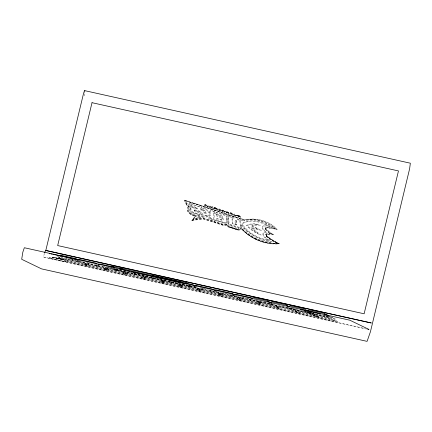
<?xml version="1.0" encoding="UTF-8"?>
<svg xmlns="http://www.w3.org/2000/svg" width="432" height="432" viewBox="0 0 432 432"><rect width="100%" height="100%" fill="white"/><g stroke="black" fill="none" stroke-linecap="round" stroke-linejoin="round"><path stroke-width="0.32" stroke-dasharray="2.16 1.62" d="M273.37 234.797L273.283 234.549A26.309 25.817 -19.7 0 0 266.981 234.203L267.073 234.446A26.309 25.817 -19.7 0 1 273.37 234.797A38.313 37.595 -19.7 0 1 265.885 228.944L266.08 228.134A3.856 3.785 -19.7 0 1 267.948 227.945L277.063 229.343A34.949 34.29 -19.7 0 0 244.847 219.818L184.756 200.232A11.534 11.313 -19.7 0 0 188.33 206.847A4.892 4.801 -19.7 0 0 188.703 212.733A11.032 10.827 -19.7 0 0 195.404 216.221L191.927 220.493L195.318 215.973A11.032 10.827 -19.7 0 1 188.611 212.485A4.892 4.801 -19.7 0 1 188.244 206.599A11.534 11.313 -19.7 0 1 184.669 199.984M275.994 307.363L276.302 305.068L275.427 304.544M194.233 210.211L194.249 210.125A0.756 0.74 -19.7 0 0 194.692 210.989L200.788 213.251L199.433 214.202L193.331 212.215A3.559 3.494 -19.7 0 1 191.057 209.855A4.126 4.05 -19.7 0 1 190.993 207.954A0.95 0.929 -19.7 0 1 192.046 207.571L197.267 209.012A1.312 1.285 -19.7 0 1 197.348 208.472A0.578 0.567 -19.7 0 0 197.003 207.749L194.243 206.788A7.582 7.436 -19.7 0 1 189.788 203.666L198.596 206.69A3.645 3.575 -19.7 0 1 200.61 208.429L200.804 210.346A0.842 0.826 -19.7 0 1 199.789 211.253L195.102 209.903A0.594 0.583 -19.7 0 0 194.389 210.238L194.249 210.125M194.319 210.46L194.335 210.373A0.756 0.74 -19.7 0 0 194.783 211.237M113.281 268.358L116.127 269.735L115.976 270.4L112.563 268.753L188.077 285.563L191.495 287.215L191.641 286.551L188.795 285.174M226.627 224.132A3.451 3.386 -19.7 0 1 223.236 224.818L203.315 218.219L192.872 219.505L203.224 217.971L223.144 224.57A3.451 3.386 -19.7 0 0 226.541 223.884L226.627 224.132A5.135 5.038 -19.7 0 0 230.467 227.259L237.816 229.694A2.452 2.408 -19.7 0 0 240.878 228.317L240.921 227.518L241.369 227.615A23.49 23.047 -19.7 0 0 245.225 231.908A45.479 44.62 -19.7 0 0 261.009 240.716A34.987 34.328 -19.7 0 0 271.021 242.946A16.832 16.513 -19.7 0 0 277.328 243.2L277.414 243.448A16.832 16.513 -19.7 0 1 271.107 243.194A34.987 34.328 -19.7 0 1 261.101 240.964A45.479 44.62 -19.7 0 1 245.311 232.157A23.49 23.047 -19.7 0 1 241.461 227.864L241.369 227.615M240.878 228.317L240.921 227.518M44.415 253.292L43.465 256.975L365.067 328.585M277.063 229.343L267.862 227.696A3.856 3.785 -19.7 0 0 265.988 227.885L265.793 228.695A38.313 37.595 -19.7 0 0 273.283 234.549M204.611 205.556L205 204.417L206.329 204.849L207.5 206.334L209.093 205.961L210.605 206.453L210.217 207.587L209.32 207.295L209.531 206.183L207.943 206.55L207.025 206.253L205.956 205.038L205.751 206.145L204.611 205.556L205.659 205.897M204.698 205.805L205 204.417M205.751 206.145L205.956 205.038M209.32 207.295L209.531 206.183M210.217 207.587L210.519 206.204L209.007 205.713L207.414 206.086M211.502 207.787L211.891 206.647L213.035 207.014L212.733 208.402L211.502 207.787L212.733 208.402M211.588 208.03L211.891 206.647M212.641 208.154L213.035 207.014M216.378 208.84L214.358 208.138L216.378 208.84L216.486 208.526L214.196 207.787L214.164 207.382L217.679 208.737L217.291 209.876L213.597 208.462L216.205 209.342L216.238 208.748L216.113 209.099M213.689 208.71L213.656 208.3M214.196 207.787L214.164 207.382M216.324 208.996L214.45 208.386L214.412 207.986M216.286 208.597L216.4 208.278L214.11 207.538M217.291 209.876L217.593 208.489M222.07 211.421L222.161 210.654L222.07 211.421L223.209 211.788L223.511 210.406L222.372 210.038L222.302 210.746L219.893 209.92L219.802 210.686L218.662 210.319L218.965 208.931L220.104 209.304L220.034 210.011L220.104 209.304M218.662 210.319L218.965 208.931M219.802 210.686L219.893 209.92M222.302 210.746L222.372 210.038M223.209 211.788L223.511 210.406M230.083 213.791L230.472 212.657L231.39 212.954L231.212 213.975L235.024 214.348L234.63 215.482L233.717 215.185L233.896 214.164L230.083 213.791L231.196 214.369L233.982 214.407L233.717 215.185M230.17 214.04L230.472 212.657M231.212 213.975L231.39 212.954M234.63 215.482L234.932 214.099L231.12 213.727M265.934 228.215L265.739 228.631M192.872 219.505L196.474 215.8A24.856 24.386 -19.7 0 1 190.485 213.365A4.628 4.541 -19.7 0 1 189.119 206.755A14.315 14.045 -19.7 0 1 185.393 200.718L244.782 220.347A29.02 28.469 -19.7 0 1 260.204 220.806A48.595 47.682 -19.7 0 1 275.071 228.377L269.757 227.421A7.263 7.123 -19.7 0 0 266.301 227.486A1.863 1.831 -19.7 0 0 265.351 228.074A1.625 1.593 -19.7 0 0 265.594 229.311A14.634 14.359 -19.7 0 0 271.058 234.009A8.386 8.23 -19.7 0 0 266.62 234.02A1.512 1.485 -19.7 0 0 265.653 234.814A0.956 0.94 -19.7 0 0 266.004 236.018A22.081 21.665 -19.7 0 0 272.203 240.716A40.565 39.798 -19.7 0 0 277.414 243.448M192.964 219.753L196.474 215.8M66.82 258.449L64.373 260.296L57.224 256.84L327.137 316.942L337.387 322.029L335.588 319.135L334.341 318.519L319.696 315.257L316.834 317.002L306.245 311.839M124.832 271.366L122.342 273.202L125.971 274.957L124.535 272.149L123.163 271.485L107.843 268.078L105.354 269.914L103.923 267.111L102.379 266.366L86.573 262.845L84.089 264.686L87.712 266.436L86.092 263.585L84.748 262.937L68.499 259.319L65.826 261.112L64.373 260.296L334.282 320.393L332.775 317.574L331.706 317.093M315.382 313.816L313.351 315.274L311.85 312.86M87.421 262.516L84.553 264.33L86.314 265.183L84.494 262.359L83.624 261.835M107.428 267.381L105.035 268.893L106.796 269.741L104.981 266.922L103.669 266.134M126.344 271.593L123.952 273.1L125.712 273.953L123.892 271.134M145.206 275.794L142.814 277.301L144.574 278.154L142.754 275.33M164.209 279.617L161.336 281.426L163.102 282.28L161.282 279.455M181.03 284.18L179.118 285.385L180.878 286.238L179.064 283.414M221.476 292.367L218.603 294.176L220.363 295.029L218.549 292.205L217.674 291.686M241.067 297.135L238.675 298.647L240.435 299.5L238.615 296.676L237.308 295.893M260.194 301.396L257.801 302.908L259.562 303.755L257.742 300.937L256.435 300.148L254.513 299.722M64.768 257.882L62.348 259.384L276.356 307.039L278.122 307.886L276.302 305.068M60.691 256.667L58.984 257.715L328.898 317.817L328.001 316.37M62.456 257.542L60.75 258.59L330.664 318.692L329.168 316.278M78.008 260.518L76.864 261.214L78.716 262.111L77.517 260.177M89.494 263.083L87.21 264.481L88.895 265.297L87.091 262.402M96.925 264.735L95.213 265.783L97.065 266.679L95.866 264.746M98.08 264.983L96.935 265.685L98.788 266.576L97.891 265.129M108.977 267.424L106.693 268.823L108.378 269.633L106.574 266.738M116.181 269.023L114.469 270.07L116.321 270.967L115.123 269.033M117.509 269.309L116.37 270.011L118.222 270.907L117.32 269.46M127.791 272.09L126.074 273.137L127.759 273.953L126.257 271.539M135.119 273.715L133.979 274.412L135.832 275.308L134.633 273.38M147.134 275.918L144.85 277.317L146.534 278.132L145.033 275.719M153.16 277.733L152.015 278.429L153.868 279.326L152.669 277.398M164.441 280.249L162.724 281.297L164.408 282.112L162.907 279.698M171.445 281.324L169.727 282.377L171.585 283.268L170.381 281.34M183.179 283.943L180.895 285.341L182.579 286.157L181.375 284.224M189.497 285.822L188.352 286.524L190.204 287.415L188.703 285.007M195.005 286.567L193.865 287.264L195.718 288.16L194.816 286.713M203.072 288.376L200.788 289.775L202.473 290.585L200.669 287.69M211.232 290.185L209.52 291.233L211.372 292.129L210.168 290.201M223.15 293.323L221.438 294.37L223.123 295.186L221.621 292.772M231.368 294.667L229.651 295.715L231.503 296.611L230.002 294.197M234.506 294.883L232.794 295.936L234.646 296.827L233.744 295.38M243.486 297.373L241.202 298.771L242.881 299.587L241.38 297.173M250.754 298.987L249.043 300.035L250.895 300.931L249.394 298.517M261.155 301.309L258.871 302.708L260.555 303.518L258.752 300.623M271.544 303.61L270.405 304.306L269.806 303.345M290.018 307.724L288.878 308.421L288.279 307.454M292.442 308.27L290.731 309.317L289.829 307.87M294.867 308.815L292.583 310.214L291.384 308.281M297.124 309.28L294.268 311.024L332.262 319.486L330.766 317.077M309.101 311.974L307.962 312.671L307.363 311.704M311.526 312.52L309.814 313.567L308.912 312.12M313.951 313.065L311.666 314.464L310.165 312.05M54.896 257.656C33.615 255.263 79.245 265.977 61.808 259.238M52.159 257.116L54.648 257.801M52.121 257.137L53.957 257.467M61.614 259.351L63.461 259.67L62.294 259.475M206.042 205.286L207.112 206.501L208.035 206.798L209.617 206.426M223.9 211.793L226.427 211.345L227.567 211.718L229.397 213.791L228.015 212.787L223.9 211.793L228.101 213.035M223.992 212.042L226.514 211.594L227.659 211.961L229.397 213.791M235.321 215.487L237.848 215.039L238.988 215.411L240.824 217.485L239.436 216.481L235.321 215.487L239.522 216.729M235.413 215.735L237.935 215.287L239.08 215.654L240.824 217.485M226.082 211.993L227.092 211.815L227.875 212.792L226.082 211.993L227.788 212.544M226.168 212.242L227.178 212.063L227.875 212.792M237.503 215.687L238.513 215.509L239.296 216.486L237.503 215.687L239.209 216.238M237.589 215.935L238.599 215.757L239.296 216.486M191.84 220.244L203.045 218.716L222.491 224.937A5.341 5.238 -19.7 0 0 226.303 224.737A3.823 3.753 -19.7 0 0 228.388 226.849L237.692 230.056A3.559 3.494 -19.7 0 0 241.353 228.798L242.509 229.986A50.949 49.988 -19.7 0 0 255.976 239.522A44.982 44.134 -19.7 0 0 279.175 243.864L279.083 243.616A60.658 59.513 -19.7 0 1 266.447 235.786A1.026 1.01 -19.7 0 1 266.981 234.203M191.927 220.493L203.132 218.965L222.583 225.185A5.341 5.238 -19.7 0 0 226.39 224.986A3.823 3.753 -19.7 0 0 228.479 227.097M49.124 257.888L65.891 261.679M56.441 258.077L55.636 257.931L56.684 258.196M56.77 258.142L56.057 258.023L56.376 258.115M62.197 259.492L59.535 258.919M54.459 257.542L56.036 257.893M56.527 258.077L57.17 258.228M58.396 258.59L59.913 258.898L57.958 258.493M61.112 259.276L58.277 258.644M55.771 257.818L57.294 258.169M57.024 258.185L57.613 258.325M52.202 257.175L52.925 257.332M62.645 259.481L63.369 259.643M265.594 229.311L265.502 229.063A1.625 1.593 -19.7 0 1 265.264 227.831A1.863 1.831 -19.7 0 1 266.215 227.243A7.263 7.123 -19.7 0 1 269.671 227.173L275.071 228.377M241.007 227.767L241.461 227.864M72.295 259.151L73.58 259.438M77.42 260.291L79.342 260.717M79.985 260.863L83.187 261.576M109.129 267.349L112.973 268.207M113.616 268.348L115.538 268.78M116.176 268.92L118.098 269.347M189.119 285.163L192.98 286.022M193.622 286.168L195.556 286.594M202.689 288.182L201.074 287.825L198.207 289.634L199.967 290.488L198.148 287.663M203.224 288.301L205.135 288.727M215.325 290.995L217.237 291.422M222.674 292.631L223.873 292.901M225.153 293.188L227.07 293.614M234.749 295.321L236.666 295.747M242.066 296.951L243.637 297.302M246.834 298.015L248.756 298.442M263.914 301.817L265.869 302.249M271.08 303.41L273.035 303.847M307.454 311.58L309.393 312.007M310.041 312.152L311.974 312.584M324.167 315.29L326.079 315.716M326.716 315.857L328.622 316.283M329.26 316.424L331.171 316.85M67.468 258.59L83.009 262.051L84.548 262.796L85.984 265.599L88.468 263.763L104.274 267.284L105.651 267.948L107.082 270.751L103.459 268.996L105.943 267.16L121.262 270.572L122.807 271.312L124.238 274.12L126.727 272.279L142.285 275.746L143.662 276.41L145.093 279.212L141.464 277.463L143.953 275.621L159.251 279.029L160.79 279.774L162.227 282.577L164.711 280.741L178.924 283.9L180.301 284.569L181.732 287.372L178.103 285.617L180.592 283.781L195.707 287.145L197.246 287.89L198.677 290.693L201.166 288.857L218.581 292.734L219.958 293.398L221.395 296.201L217.766 294.451L220.255 292.61L235.71 296.055L237.249 296.795L238.68 299.603L241.169 297.761L257.029 301.293L258.406 301.957L259.837 304.765L256.214 303.01L259.411 301.347L274.547 304.717L275.956 305.397L278.1 308.378L280.962 306.634L296.536 310.1L297.848 310.732L299.657 313.627L287.161 307.595M126.419 271.717L139.752 274.687M116.127 269.735L191.641 286.551M337.387 322.029L67.473 261.932L65.826 261.112L335.74 321.214L333.655 318.244L332.57 317.639L318.325 314.464L315.155 316.138L313.351 313.238M44.15 257.31L366.406 329.06M57.218 258.136L58.709 258.471M57.569 258.304L58.136 258.433M57.996 258.509L53.152 257.45M58.347 258.682L55.436 258.012M58.585 258.46L61.398 259.108M58.066 258.428L58.676 258.557M57.505 258.39L56.419 258.142M59.821 258.752L62.419 259.367M58.498 258.53L59.152 258.671M58.887 258.622L59.805 258.844L59.195 258.698M205.087 204.665L206.415 205.097L207.5 206.334M211.982 206.896L213.122 207.263M214.25 207.63L217.679 208.737M219.051 209.18L220.19 209.552M222.458 210.281L223.603 210.654M230.564 212.9L231.476 213.197M219.947 209.763L222.215 210.497M219.98 210.168L222.248 210.902M209.228 207.047L210.125 207.338M213.597 208.462L217.199 209.628M218.57 210.071L219.715 210.438M221.983 211.172L223.123 211.54M228.015 212.787L229.311 213.543M233.631 214.936L234.544 215.233M239.436 216.481L240.732 217.237M184.756 200.232L244.933 220.066A34.949 34.29 -19.7 0 1 277.15 229.592M185.393 200.718L244.874 220.595A29.02 28.469 -19.7 0 1 260.291 221.054A48.595 47.682 -19.7 0 1 275.162 228.625M226.541 223.884A5.135 5.038 -19.7 0 0 230.375 227.011L237.73 229.446A2.452 2.408 -19.7 0 0 240.786 228.069M62.419 259.405L62.71 259.502M52.861 257.31L53.152 257.407M292.675 308.232L294.224 308.983L296.028 311.877L299.225 310.214L313.47 313.384L314.717 314.032L316.834 317.002L318.562 317.839L316.753 314.944L315.446 314.312L300.791 311.045L297.923 312.795L295.78 309.814L294.37 309.128L279.401 305.797L276.205 307.46L279.828 309.215L278.019 306.315L276.712 305.683L260.971 302.179L258.109 303.928L256.678 301.12L255.134 300.38L239.274 296.849L236.785 298.685L240.413 300.44L238.982 297.632L237.605 296.968L222.151 293.528L219.661 295.364L218.23 292.561L216.686 291.816L199.271 287.939L196.781 289.78L200.41 291.53L198.979 288.727L197.602 288.063L182.488 284.699L179.998 286.535L178.567 283.732L177.028 282.987L162.815 279.823L160.331 281.664L163.955 283.414L162.524 280.611L161.147 279.947L145.849 276.539L143.365 278.375L141.928 275.573L140.389 274.828M268.688 303.48L272.257 305.203L271.058 303.275M213.116 291.551L214.974 292.448L214.072 291.001M242.363 229.684L243.502 230.78A50.657 49.702 -19.7 0 0 256.576 239.593M237.692 230.056L228.388 226.849L237.605 229.808A3.559 3.494 -19.7 0 0 241.267 228.55L242.417 229.738A50.949 49.988 -19.7 0 0 255.89 239.274L257.396 239.971A44.194 43.362 -19.7 0 0 279.083 243.616A62.381 61.204 -19.7 0 1 266.447 235.786L266.657 236.164A56.522 55.458 -19.7 0 0 279.175 243.864M266.447 235.786L266.571 235.915A56.522 55.458 -19.7 0 0 279.083 243.616A44.982 44.134 -19.7 0 1 255.89 239.274L255.976 239.522M266.657 236.164L266.539 236.034A1.026 1.01 -19.7 0 1 267.073 234.446M326.538 315.976L327.137 316.942L325.42 316.111L250.214 299.365L253.784 301.093L252.882 299.641M265.502 229.063A14.634 14.359 -19.7 0 0 270.967 233.761L271.058 234.009M270.967 233.761A8.386 8.23 -19.7 0 0 266.533 233.771A1.512 1.485 -19.7 0 0 265.561 234.565A0.956 0.94 -19.7 0 0 265.912 235.769A22.081 21.665 -19.7 0 0 272.111 240.467L272.203 240.716M265.658 228.404L265.885 228.944M194.265 210.546L194.395 210.892M189.119 206.755L189.211 207.004A4.628 4.541 -19.7 0 0 190.577 213.613A24.856 24.386 -19.7 0 0 196.56 216.049M73.273 259.454A14.974 0.367 12.7 0 1 72.09 259.211M70.816 258.946A14.974 0.367 12.7 0 1 69.692 258.709M61.619 256.927A14.974 0.367 12.7 0 1 59.74 256.495M59.13 256.354A14.974 0.367 12.7 0 1 57.337 255.933M84.829 91.768A5.627 0.589 -77.4 0 1 84.731 92.675M84.569 93.771A5.627 0.589 -77.4 0 1 84.073 96.293M308.923 311.99A14.974 0.367 12.7 0 1 307.044 311.558M306.434 311.418A14.974 0.367 12.7 0 1 304.641 310.997M277.328 243.2A40.565 39.798 -19.7 0 1 272.111 240.467M189.211 207.004A14.315 14.045 -19.7 0 1 185.485 200.966M210.109 211.68L210.076 214.25L205.789 209.099L202.586 208.084L206.653 213.008A21.362 20.957 -19.7 0 0 198.823 216.54A60.566 59.422 -19.7 0 1 210.173 214.861L210.568 218.025L213.743 219.029L213.359 212.96A1.085 1.064 -19.7 0 1 214.38 211.815L211.027 210.827A0.724 0.707 -19.7 0 0 210.109 211.68M236.882 224.57L236.412 225.023L232.81 223.862A0.837 0.821 -19.7 0 1 232.265 222.907L232.043 219.029A0.956 0.934 -19.7 0 1 232.924 218.03L229.808 217.015A0.88 0.864 -19.7 0 0 228.652 217.739L228.971 222.523A2.398 2.349 -19.7 0 0 230.693 224.618L238.167 227.027A2.333 2.29 -19.7 0 0 240.008 226.854A1.679 1.647 -19.7 0 0 240.262 225.806L239.852 221.648A0.972 0.95 -19.7 0 1 240.916 220.595L237.514 219.677A0.74 0.729 -19.7 0 0 236.606 220.617L236.882 224.57M209.752 211.756L209.677 213.122L205.956 208.613L201.026 207.058L205.783 212.728A18.911 18.554 -19.7 0 0 196.911 217.469A73.057 71.68 -19.7 0 1 209.947 215.271L210.103 218.295L214.353 219.586L213.899 213.381A1.625 1.593 -19.7 0 1 215.26 211.675L210.967 210.438A1.415 1.388 -19.7 0 0 209.752 211.756M236.52 224.165L236.169 224.489L233.15 223.576A0.751 0.734 -19.7 0 1 232.659 222.658L232.421 219.154A0.616 0.605 -19.7 0 1 232.999 218.506L234.803 218.074L229.986 216.594A1.625 1.593 -19.7 0 0 228.512 216.853A1.453 1.426 -19.7 0 0 228.317 217.663L228.652 223.042A2.214 2.171 -19.7 0 0 230.294 224.991L238.977 227.794A1.328 1.301 -19.7 0 0 240.727 226.492L240.37 222.01A0.88 0.864 -19.7 0 1 241.115 221.076L242.627 220.714L237.368 219.197A0.794 0.778 -19.7 0 0 236.347 220.012L236.52 224.165M196.997 208.084L196.889 208.543L191.948 207.198A0.983 0.967 -19.7 0 0 190.723 207.911A4.844 4.752 -19.7 0 0 190.588 209.315A3.823 3.753 -19.7 0 0 193.163 212.711L199.444 214.763L201.965 213.138L195.145 210.881L194.854 210.368A60.923 59.773 -19.7 0 0 199.811 211.658A1.058 1.042 -19.7 0 0 201.215 210.87A4.639 4.552 -19.7 0 0 201.101 208.624A3.623 3.553 -19.7 0 0 198.866 206.345L189.049 203.008A6.437 6.318 -19.7 0 0 193.585 206.923L196.997 208.084M201.76 208.856L201.593 209.536L204.422 212.765L205.033 212.539L201.76 208.856M241.38 224.915L241.153 225.855A40.532 39.766 -19.7 0 0 270.508 242.26L269.314 241.429A45.23 44.377 -19.7 0 1 241.38 224.915M235.597 220.406L235.051 221.638L235.175 223.862L235.942 224.03L235.597 220.406M199.098 215.174L198.482 215.903A19.888 19.516 -19.7 0 1 191.047 212.992A5.454 5.351 -19.7 0 1 189.13 208.278L190.237 207.635A4.342 4.255 -19.7 0 0 192.78 212.976L199.098 215.174M214.596 220.455L213.986 221.076L224.251 224.192L225.499 223.576L214.596 220.455M195.901 218.236L195.399 218.727A120.728 118.454 -19.7 0 1 208.813 216.713L209.007 219.386L213.446 220.617L213.219 219.85L209.59 218.673L209.466 215.914L209.029 215.816A102.26 100.332 -19.7 0 0 195.901 218.236M227.745 217.755L227.065 218.425L227.464 223.301A3.494 3.429 -19.7 0 0 229.279 225.958A28.226 27.697 -19.7 0 0 238.459 228.857L239.15 228.382L230.229 225.434A3.332 3.272 -19.7 0 1 228.085 222.556L227.745 217.755M191.624 206.685L190.782 207.079A7.198 7.063 -19.7 0 1 187.742 203.666L188.93 203.931A7.922 7.776 -19.7 0 0 191.624 206.685M60.367 258.973L58.903 258.655L60.367 258.973M215.201 213.057L214.461 212.89A7.457 7.317 -19.7 0 0 221.119 217.631L221.233 219.235L222.005 219.402L221.821 216.81A8.91 8.743 -19.7 0 1 215.201 213.057M258.039 229.106L250.835 227.405A51.721 50.744 -19.7 0 0 258.012 233.41A43.178 42.363 -19.7 0 1 247.088 225.466A16.654 16.34 -19.7 0 1 257.855 224.797A15.903 15.601 -19.7 0 0 251.003 225.79L258.039 229.106M261.63 230.521L252.32 228.193A97.945 96.098 -19.7 0 0 261.117 235.067A35.613 34.943 -19.7 0 1 246.353 225.304A17.404 17.075 -19.7 0 1 260.339 225.137A30.904 30.321 -19.7 0 0 252.191 225.909L261.63 230.521M222.032 220.336L217.793 219.013A1.647 1.615 -19.7 0 0 215.892 219.704L225.18 222.599A0.923 0.902 -19.7 0 0 226.379 221.659L226.071 217.172A1.01 0.994 -19.7 0 1 227.129 216.097L216.054 212.587A3.656 3.586 -19.7 0 0 218.587 214.877L221.918 215.93A1.285 1.264 -19.7 0 1 222.788 216.988L223.231 219.818A0.994 0.977 -19.7 0 1 222.032 220.336M228.739 216.124L215.406 211.939A3.559 3.494 -19.7 0 0 217.793 215.006L221.26 216.097A1.555 1.528 -19.7 0 1 222.275 217.15L222.388 219.883L219.154 218.808A3.807 3.737 -19.7 0 0 215.044 219.92L224.041 222.907A3.024 2.97 -19.7 0 0 226.481 222.68A2.441 2.398 -19.7 0 0 226.816 221.287L226.546 217.355A1.712 1.679 -19.7 0 1 228.739 216.124M270.205 226.525A38.459 37.735 -19.7 0 0 255.814 221.06A22.016 21.6 -19.7 0 0 243.297 222.642A2.527 2.479 -19.7 0 0 241.904 224.132A22.502 22.081 -19.7 0 0 250.387 233.177A48.681 47.763 -19.7 0 0 271.528 241.434A21.827 21.416 -19.7 0 1 264.076 236.228A3.24 3.181 -19.7 0 1 263.304 233.496A4.104 4.023 -19.7 0 1 266.787 232.313A10.616 10.417 -19.7 0 1 262.85 228.236A1.458 1.431 -19.7 0 1 263.293 226.406A10.768 10.562 -19.7 0 1 270.205 226.525M263.11 233.048A3.71 3.64 -19.7 0 0 263.947 236.758A21.19 20.795 -19.7 0 0 268.623 240.295A72.122 70.762 -19.7 0 1 261.23 238.253A38.961 38.227 -19.7 0 1 242.649 224.807A0.783 0.767 -19.7 0 1 242.692 223.652A7.322 7.187 -19.7 0 1 244.825 222.437A20.363 19.98 -19.7 0 1 255.706 221.497A43.038 42.228 -19.7 0 1 267.694 225.596A7.992 7.841 -19.7 0 0 262.85 226.19A2.117 2.079 -19.7 0 0 262.597 228.971A18.5 18.149 -19.7 0 0 265.534 231.989A2.835 2.781 -19.7 0 0 263.11 233.048"/><path stroke-width="0.65" d="M44.647 252.531L45.706 250.387L371.331 322.996L45.787 250.506L83.333 94.316A5.627 0.589 -77.4 0 1 84.856 91.103M111.073 267.295L112.045 266.393L158.846 276.815L160.483 277.603L157.885 277.025M131.328 271.804L159.419 278.057L160.402 277.16L186.257 282.917L187.893 283.711L186.602 283.419M78.581 260.167L79.72 259.465L95.558 262.991L96.989 263.682M98.647 264.632L99.792 263.936L114.356 267.176M195.577 286.216L196.722 285.52L211.739 288.862L213.17 289.553M214.834 290.504L215.973 289.807L231.412 293.242L232.843 293.933M234.506 294.883L235.651 294.187L250.555 297.502L251.986 298.193M251.359 298.669L253.071 297.616L267.311 300.785L268.601 301.412L269.206 302.378M269.833 302.778L271.544 301.73L285.779 304.9L287.075 305.527L287.674 306.493M288.306 306.893L290.018 305.845L304.868 309.15L306.158 309.776M307.39 311.143L309.101 310.095L324.038 313.421L325.334 314.048L325.933 315.009M84.683 90.634L410.351 163.204L409.617 168.777L370.429 331.771L367.087 341.366L41.542 268.877L21.686 259.286L22.837 252.153L24.343 247.736L349.888 320.225L369.009 329.465L367.697 329.173M60.07 255.091L75.487 258.525L76.918 259.216M119.227 268.261L123.806 269.282M152.582 275.692L182.018 282.242M185.29 282.971L192.483 284.575L193.914 285.266M267.084 301.185L270.454 302.308M286.205 305.44L288.927 306.423M324.448 313.956L327.105 314.923M76.194 259.162L79.456 259.891M98.069 264.033L99.527 264.357M193.174 285.212L196.457 285.941M212.377 289.483L215.708 290.228M232.508 293.971L235.386 294.608M269.811 302.276L271.085 302.557M326.219 314.836L328.417 315.571M119.567 269.185L122.18 269.768M123.487 270.059L126.101 270.637M127.408 270.929L130.021 271.512M160.067 278.203L186.586 284.11L186.257 282.917M160.402 277.16L161.492 277.69M112.045 266.393L113.686 267.187M158.846 276.815L159.419 278.057M49.264 253.676A14.974 0.367 12.7 0 1 50.112 253.805M51.187 254A14.974 0.367 12.7 0 1 52.342 254.221M53.536 254.453A14.974 0.367 12.7 0 1 70.043 258.115M70.6 258.25A14.974 0.367 12.7 0 1 71.89 258.563M74.304 259.162A14.974 0.367 12.7 0 1 75.481 259.465M300.289 309.409A14.974 0.367 12.7 0 1 302.648 309.895M303.296 310.03A14.974 0.367 12.7 0 1 306.806 310.781M307.422 310.916A14.974 0.367 12.7 0 1 310.581 311.618M311.218 311.758A14.974 0.367 12.7 0 1 320.393 313.924M92.016 102.686L57.672 245.56L364.127 313.794L398.471 170.926L92.016 102.686"/></g></svg>
